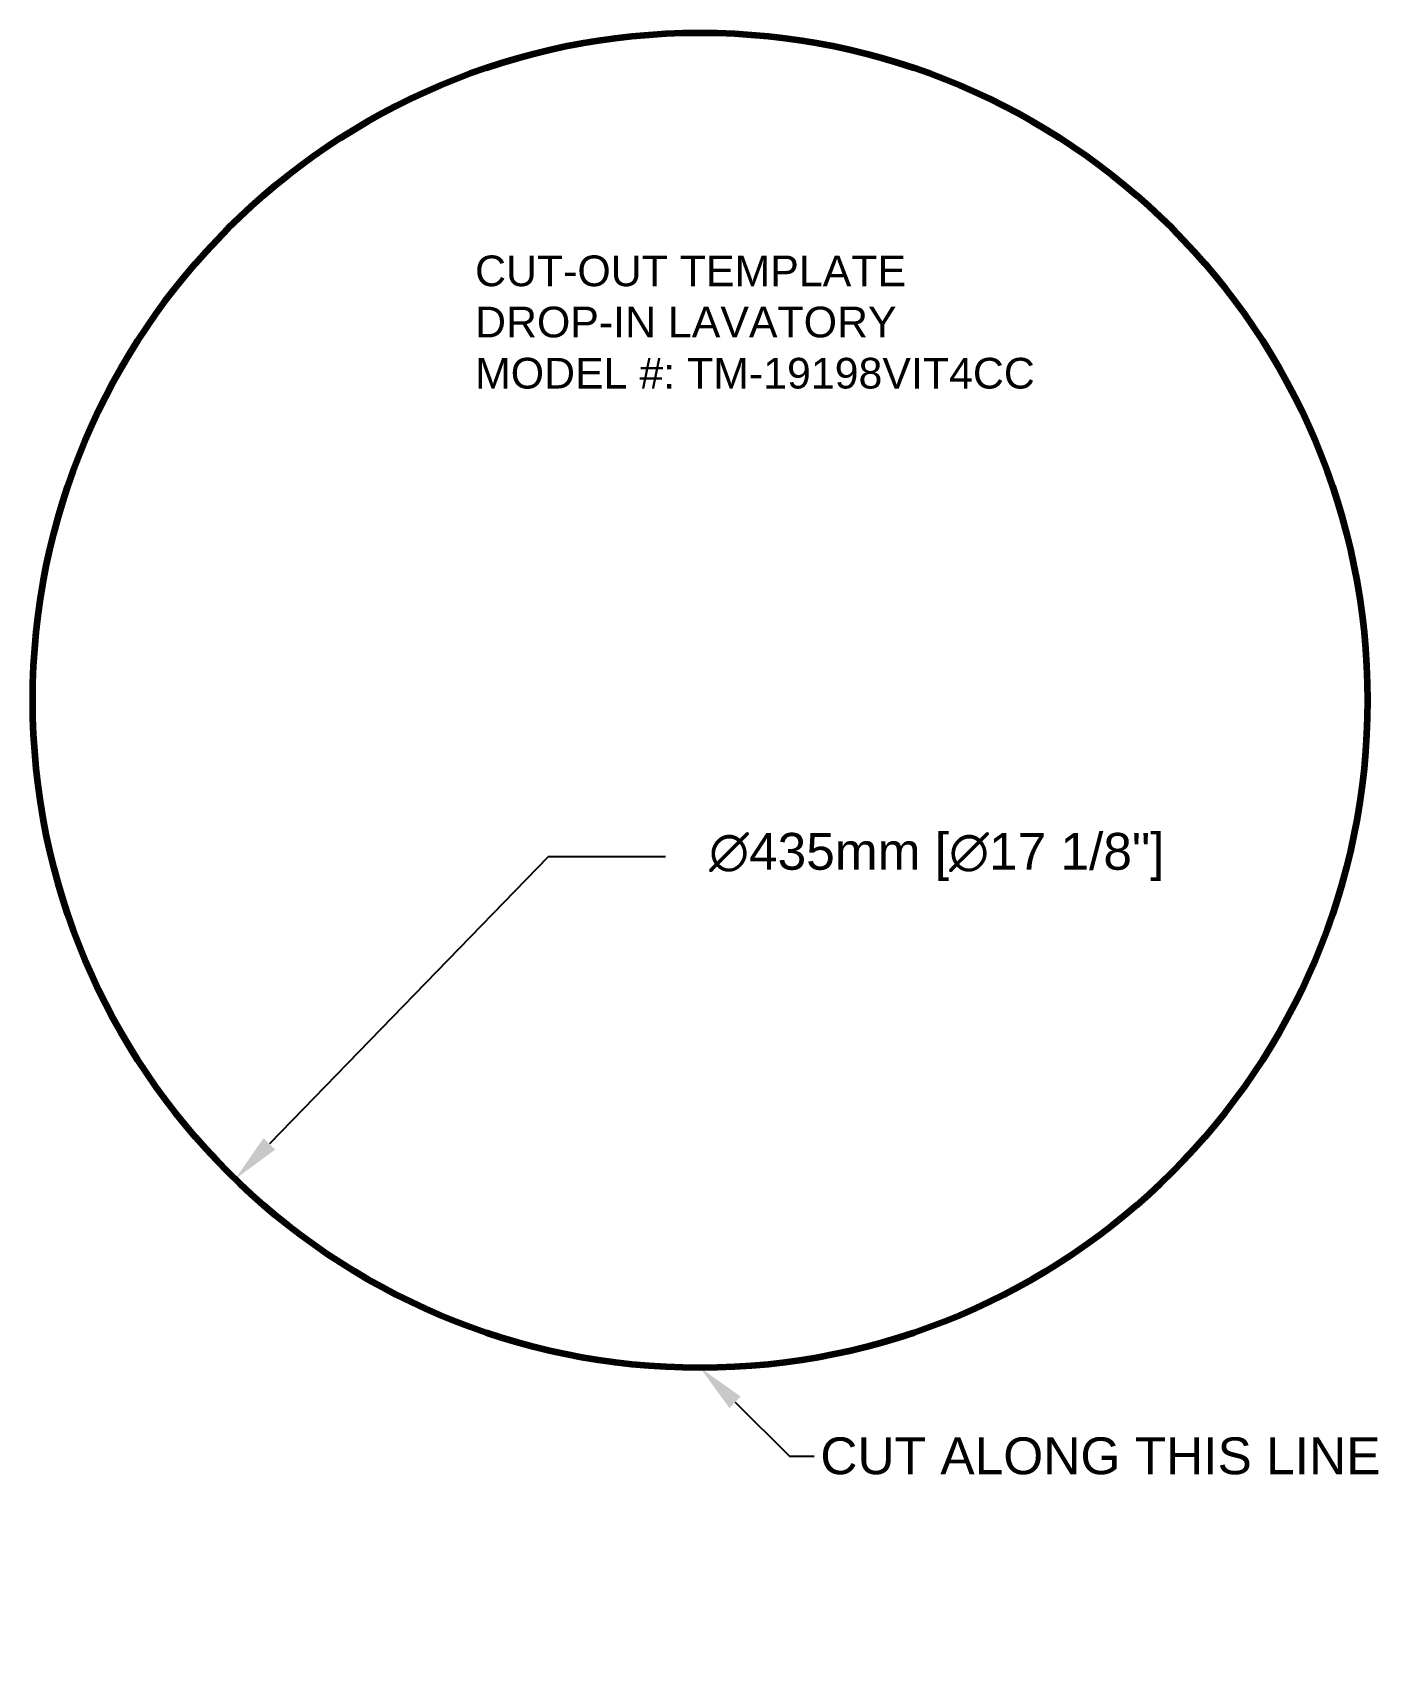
# Model space of a CAD drawing. Header units: millimetres. Extents: x 6122 to 6561, y 432 to 965.
import ezdxf
from ezdxf import colors
from ezdxf.entities.mleader import LeaderData, LeaderLine
from ezdxf.math import Vec2, Vec3

# ---------------------------------------------------------------- set-up
doc = ezdxf.new("R2010")
doc.units = ezdxf.units.MM
doc.styles.get("Standard").update_dxf_attribs({"font": 'arial.ttf'})
doc.dimstyles.new('ISO-25', dxfattribs={"dimtxt": 15, "dimasz": 20, "dimexe": 10, "dimexo": 15, "dimgap": 15, "dimtad": 0, "dimtih": 1, "dimtoh": 1, "dimdec": 0, "dimtxsty": 'Standard', "dimcen": 2.5, "dimadec": 0, "dimazin": 0, "dimtfac": 1, "dimtdec": 0, "dimtix": 1, "dimtofl": 0, "dimtmove": 0, "dimatfit": 3, "dimfxl": 130, "dimfxlon": 1, "dimarcsym": 0})

# ---------------------------------------------------------------- blocks, each defined once
blk = doc.blocks.new('*D26')
at = {"color": 0, "linetype": 'Continuous', "lineweight": -2, "transparency": 16777216}
for p, q in [((6290.34, 696.55), (6199.52, 603.04)), ((6328.68, 696.55), (6290.34, 696.55))]:
    blk.add_line(p, q, dxfattribs=at)
at = {"color": 0, "linetype": 'Continuous', "lineweight": 100, "transparency": 16777216}
blk.add_solid([(6197.61, 604.9), (6201.43, 601.18), (6188.37, 591.56)], dxfattribs=at)
at = {"layer": 'Defpoints', "color": 0, "linetype": 'Continuous', "lineweight": 100, "transparency": 16777216}
for p in [(6491.45, 903.6), (6188.37, 591.56)]:
    blk.add_point(p, dxfattribs=at)
at = {"color": 0, "linetype": 'Continuous', "lineweight": 100, "transparency": 16777216, "insert": (6417.05, 696.55), "char_height": 12, "attachment_point": 5}
blk.add_mtext('∅435mm [∅17 1/8"]', dxfattribs=at)

msp = doc.modelspace()

# ---------------------------------------------------------------- linework, layer by layer
at = {"linetype": 'Continuous', "lineweight": 100}
msp.add_circle((6339.91, 747.58), 217.5, dxfattribs=at)

# ---------------------------------------------------------------- texts
at = {"color": 0, "insert": (6266.56, 892.5), "char_height": 10, "width": 293.0146, "attachment_point": 1}
msp.add_mtext('CUT-OUT TEMPLATE  \\PDROP-IN LAVATORY \\PMODEL #: TM-19198VIT4CC', dxfattribs=at)

# ---------------------------------------------------------------- dimensions: what is measured, and where the dimension line sits
at = {"color": 0, "linetype": 'Continuous', "lineweight": 100}
dim = msp.add_diameter_dim_2p(p1=(6491.45, 903.6), p2=(6188.37, 591.56), dimstyle='ISO-25', override={"dimtxt": 12, "dimasz": 16, "dimpost": 'mm'}, dxfattribs=at)
dim.commit()
dim.dimension.update_dxf_attribs({"geometry": '*D26', "text_midpoint": (6417.05, 696.55), "dimtype": 163})

# ---------------------------------------------------------------- leaders
ml = msp.add_multileader_mtext('Standard', dxfattribs=at)
ml.set_content('CUT ALONG THIS LINE')
ml.set_leader_properties()
ml.build(insert=Vec2(0, 0))
ml.multileader.update_dxf_attribs({"text_right_attachment_type": 6, "arrow_head_size": 16})
ctx = ml.context
ctx.base_point, ctx.char_height, ctx.arrow_head_size, ctx.plane_origin = Vec3(6377.09, 501.29), 12, 16, Vec3(6339.91, 530.08)
ctx.right_attachment = 6
notes = []
notes.append((ctx, [(0, (1, 1, 0), (6369.09, 501.29), (1, 0), 8, [(0, [(6339.91, 530.08)], 0, [])])]))
ctx.mtext.insert, ctx.mtext.flow_direction = Vec3(6379.09, 507.4), 5
for ctx, leaders in notes:
    for number, flags, end, landing, length, lines in leaders:
        leader = LeaderData()
        leader.index, (leader.has_last_leader_line, leader.has_dogleg_vector, leader.attachment_direction) = number, flags
        leader.last_leader_point, leader.dogleg_vector, leader.dogleg_length = Vec3(end), Vec3(landing), length
        for number, points, colour, breaks in lines:
            line = LeaderLine()
            line.index, line.vertices, line.color, line.breaks = number, Vec3.list(points), colors.encode_raw_color(colour), breaks
            leader.lines.append(line)
        ctx.leaders.append(leader)

doc.saveas('drawing.dxf')
